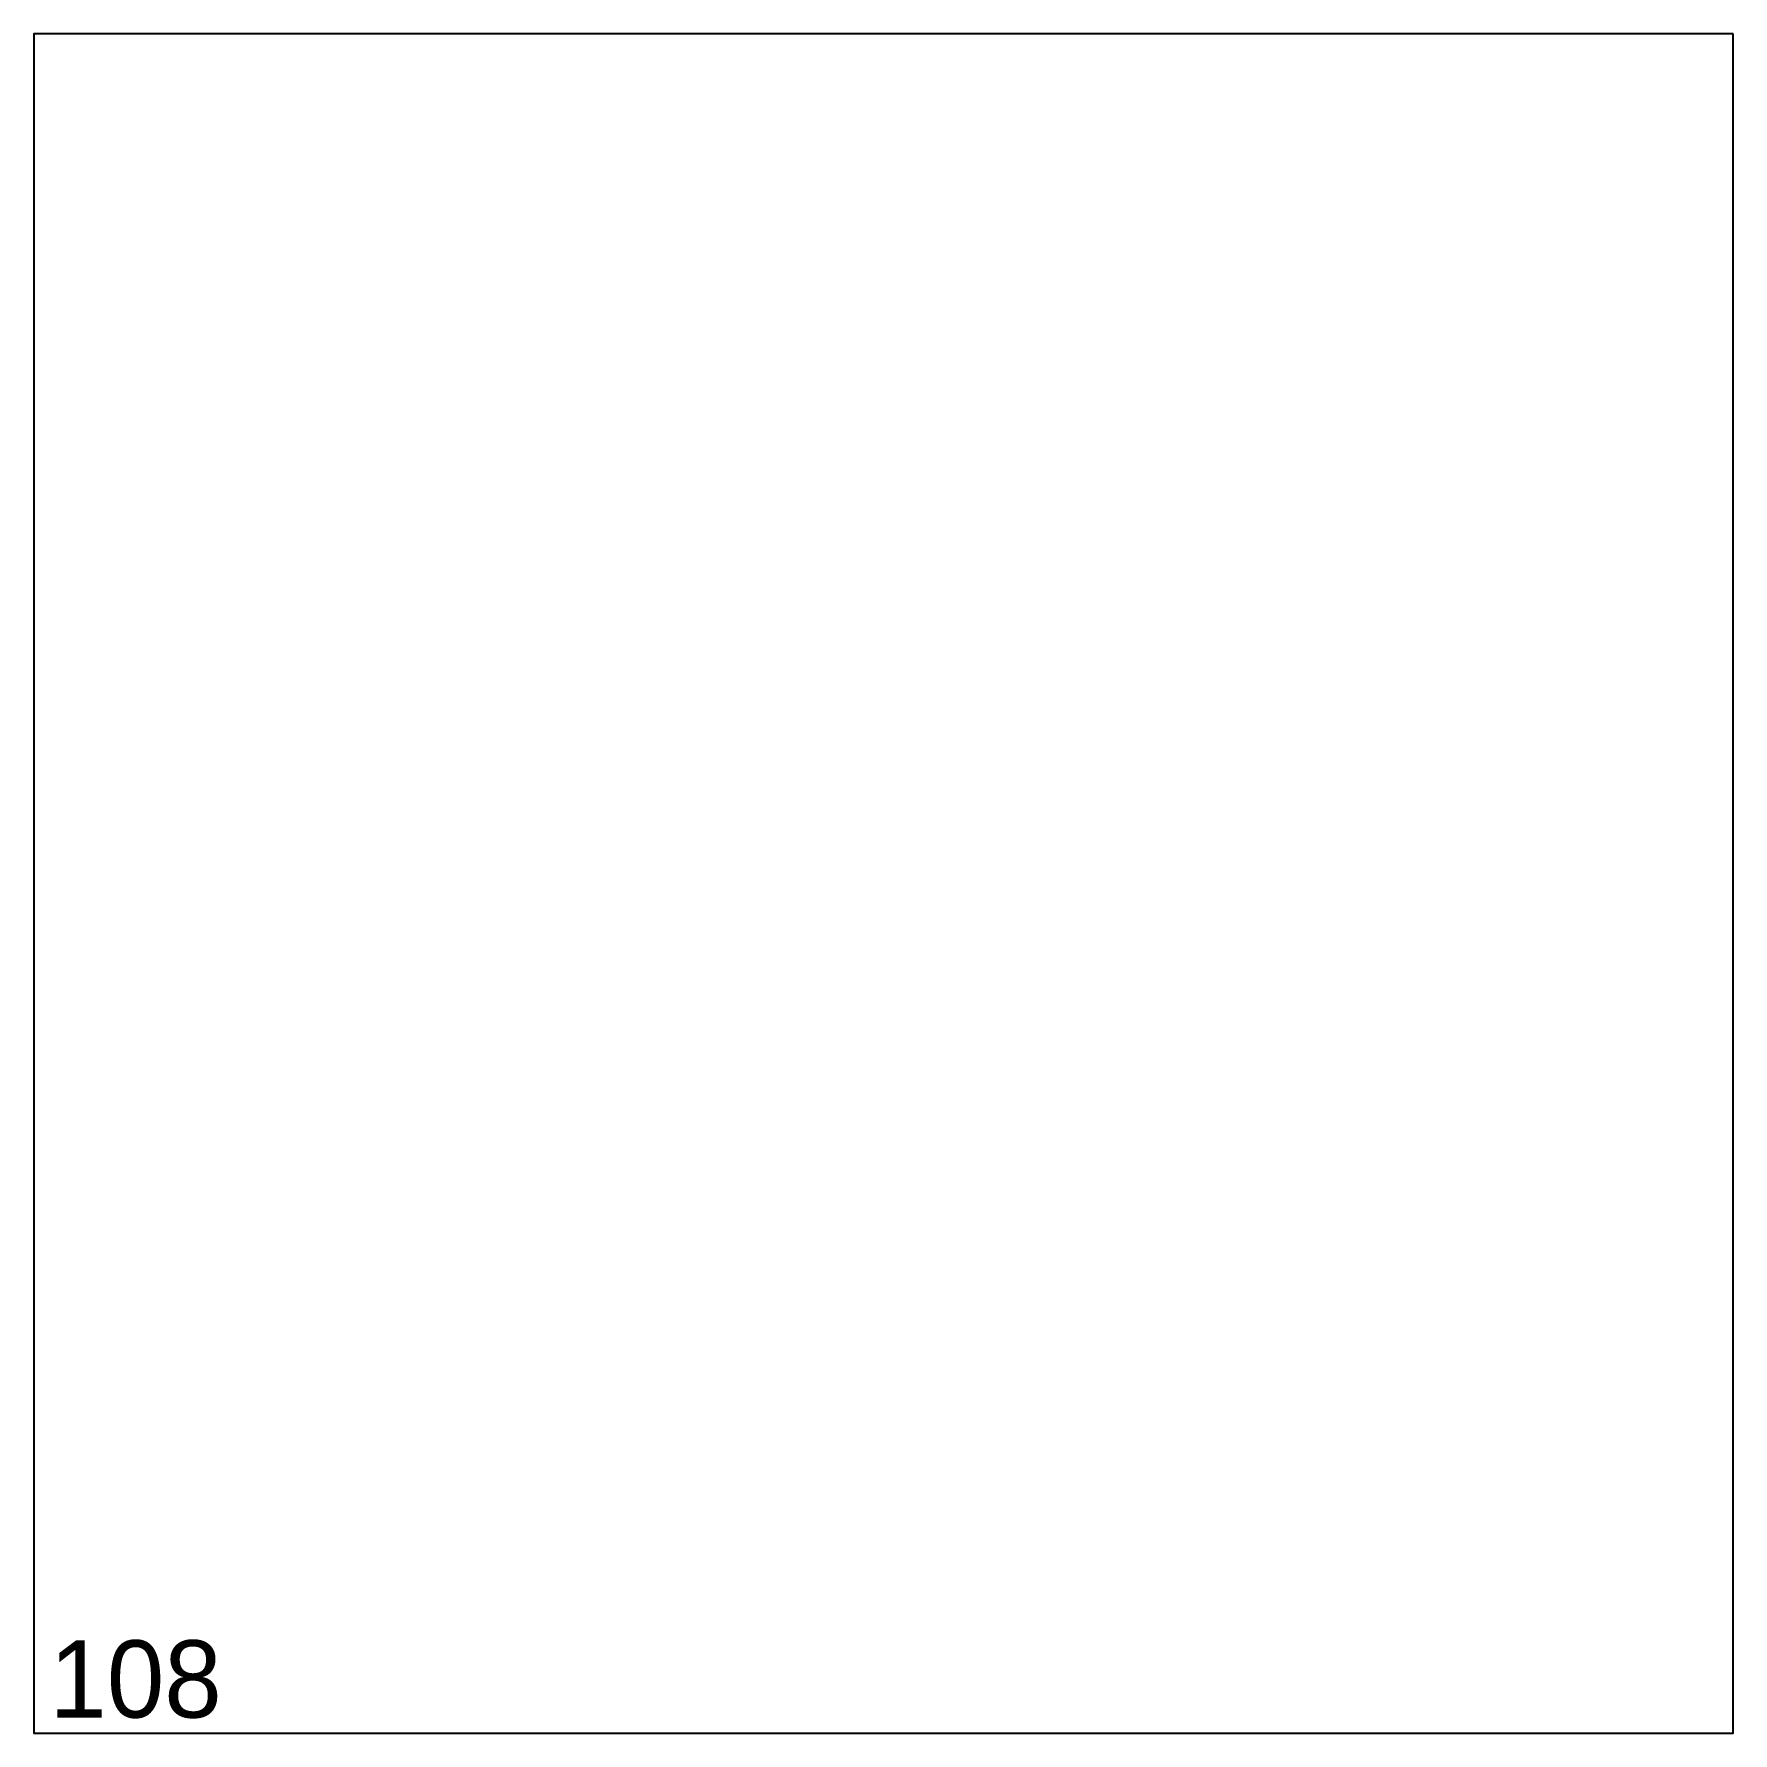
# Model space of a CAD drawing. Header units: millimetres. Extents: x 0 to 220, y 0 to 220.
import ezdxf

# ---------------------------------------------------------------- set-up
doc = ezdxf.new("R2010")
doc.units = ezdxf.units.MM
doc.header["$MEASUREMENT"] = 0
doc.layers.add('ВнешнийКонтур', color=7, linetype='Continuous')
doc.layers.add('Нумерация', color=7, linetype='Continuous')

msp = doc.modelspace()

# ---------------------------------------------------------------- linework, layer by layer
at = {"layer": 'ВнешнийКонтур', "color": 0, "linetype": 'Continuous'}
msp.add_lwpolyline([(220, 220), (0, 220), (0, 0), (220, 0)], close=True, dxfattribs=at)

# ---------------------------------------------------------------- texts
at = {"layer": 'Нумерация', "color": 0, "linetype": 'Continuous'}
msp.add_text('108', height=10, dxfattribs=at).set_placement((2, 2))

doc.saveas('drawing.dxf')
